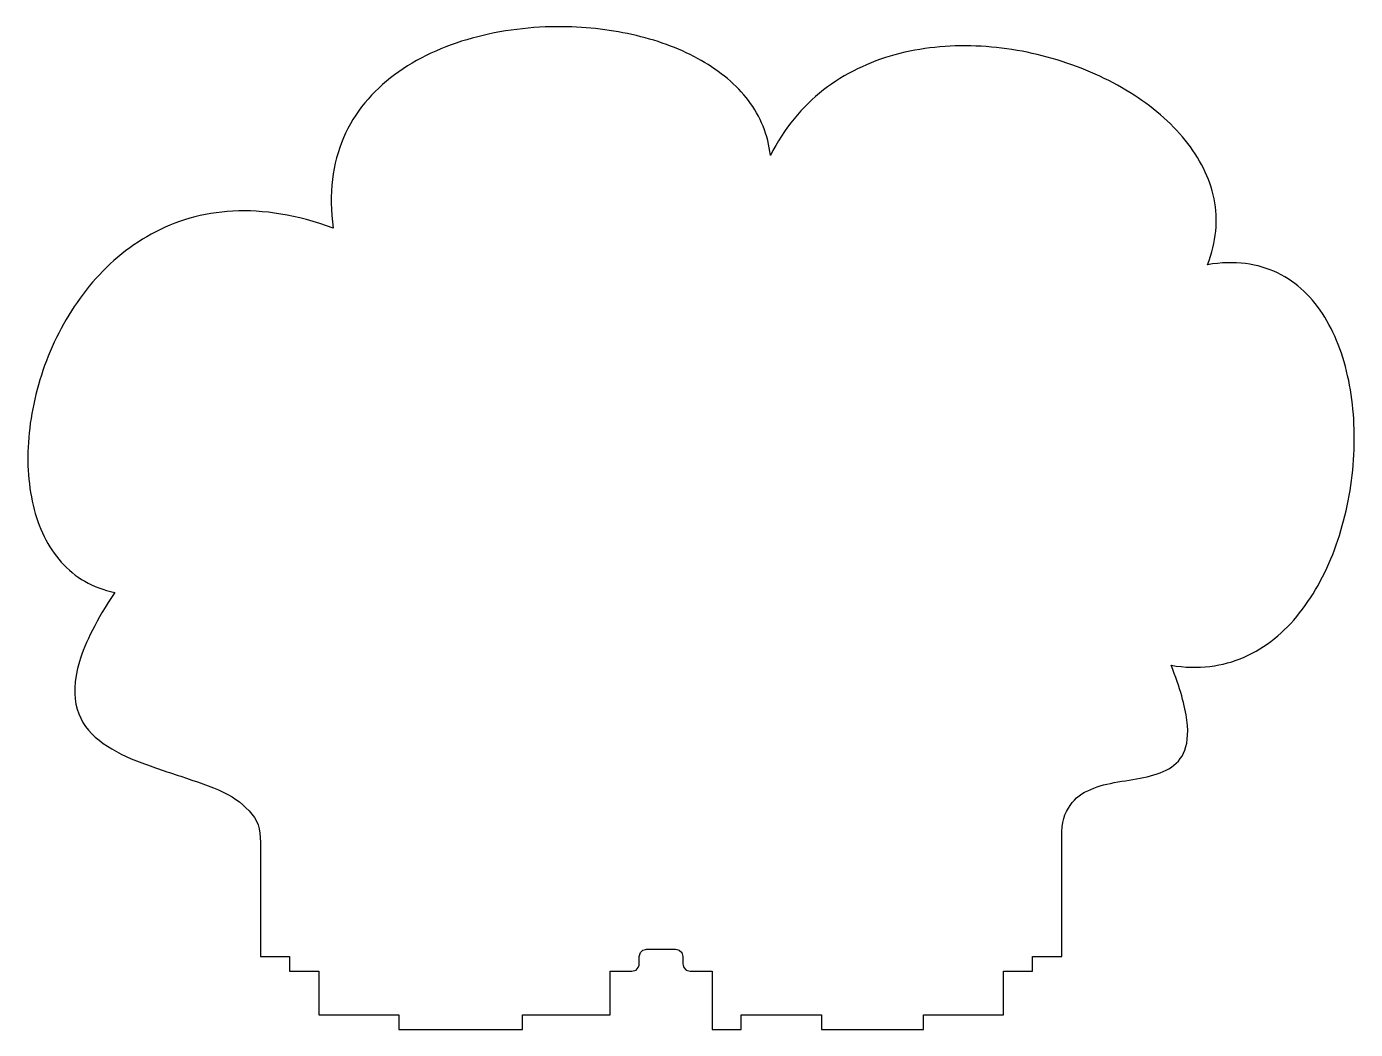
# Model space of a CAD drawing. Extents: x 3 to 185, y 122 to 260.
import ezdxf

# ---------------------------------------------------------------- set-up
doc = ezdxf.new("R2010")
doc.units = 0
doc.layers.add('Layer_1', color=7, linetype='CONTINUOUS')

msp = doc.modelspace()

# ---------------------------------------------------------------- linework, layer by layer
at = {"layer": 'Layer_1', "color": 7}
for p, q in [((76.457349, 259.683416), (76.457349, 259.683416)), ((35.000001, 147.000117), (35.000001, 131.999999)), ((144.999753, 131.999877), (144.999753, 146.999995)), ((35.000001, 131.999999), (38.999757, 131.999999)), ((38.999757, 131.999999), (38.999757, 130.000122)), ((86.999857, 130.9998), (86.999857, 132.000255)), ((87.999796, 133.000192), (92.000069, 133.000192)), ((93.000006, 132.000255), (93.000006, 130.9998)), ((140.999999, 130), (140.999999, 131.999877)), ((140.999999, 131.999877), (144.999753, 131.999877)), ((38.999757, 130.000122), (42.999958, 129.99986)), ((42.999958, 129.99986), (42.999958, 124.000226)), ((83.0001, 124.000226), (83.0001, 129.99986)), ((83.0001, 129.99986), (85.999917, 129.99986)), ((93.999946, 129.99986), (96.999762, 129.99986)), ((96.999762, 129.99986), (96.999762, 121.999831)), ((136.999904, 129.99986), (140.999999, 130)), ((136.999904, 124.000226), (136.999904, 129.99986)), ((42.999958, 124.000226), (53.999804, 124.000226)), ((53.999804, 124.000226), (53.999804, 121.999831)), ((70.999799, 121.999831), (70.999799, 124.000226)), ((70.999799, 124.000226), (83.0001, 124.000226)), ((101.000035, 121.999831), (101.000035, 124.000226)), ((101.000035, 124.000226), (111.99988, 124.000226)), ((111.99988, 124.000226), (111.99988, 121.999831)), ((126.000059, 121.999831), (126.000059, 124.000226)), ((126.000059, 124.000226), (136.999904, 124.000226)), ((53.999804, 121.999831), (70.999799, 121.999831)), ((96.999762, 121.999831), (101.000035, 121.999831)), ((111.99988, 121.999831), (126.000059, 121.999831))]:
    msp.add_line(p, q, dxfattribs=at)
for points in [[(70.177453, 259.32241), (68.10118, 259.06178), (66.055469, 258.659806), (64.08094, 258.113365)], [(76.457349, 259.683416), (74.360563, 259.702334), (72.253725, 259.583044), (70.177453, 259.32241)], [(81.625547, 259.353512), (79.925118, 259.557178), (78.194685, 259.667739), (76.457349, 259.683416)], [(86.613716, 258.464981), (84.9964, 258.853077), (83.325977, 259.149847), (81.625547, 259.353512)], [(64.08094, 258.113365), (62.10641, 257.566926), (60.203061, 256.87602), (58.411506, 256.037524)], [(91.283241, 257.028494), (89.795243, 257.597462), (88.231032, 258.076884), (86.613716, 258.464981)], [(58.411506, 256.037524), (56.619952, 255.199025), (54.940194, 254.212933), (53.412844, 253.076125)], [(95.495514, 255.054724), (94.183032, 255.80101), (92.771242, 256.459526), (91.283241, 257.028494)], [(122.10916, 255.828363), (118.554475, 254.851807), (115.214631, 253.269778), (112.294711, 250.994391)], [(133.212666, 257.029515), (129.433374, 257.176007), (125.663845, 256.804921), (122.10916, 255.828363)], [(144.374768, 255.125198), (140.78102, 256.218954), (136.991961, 256.883024), (133.212666, 257.029515)], [(99.111915, 252.554342), (98.02116, 253.474386), (96.807992, 254.30844), (95.495514, 255.054724)], [(154.364995, 250.642754), (151.366951, 252.507995), (147.968516, 254.03144), (144.374768, 255.125198)], [(53.412844, 253.076125), (51.885497, 251.939313), (50.510561, 250.651785), (49.328654, 249.210411)], [(101.993839, 249.538024), (101.171011, 250.628268), (100.202671, 251.634301), (99.111915, 252.554342)], [(112.294711, 250.994391), (109.37479, 248.719003), (106.87479, 245.750257), (104.999791, 242.000256)], [(161.952877, 244.109533), (159.960692, 246.570476), (157.363039, 248.777513), (154.364995, 250.642754)], [(49.328654, 249.210411), (48.146744, 247.769038), (47.157862, 246.17382), (46.402624, 244.421633)], [(104.002667, 246.016438), (103.493976, 247.273325), (102.816664, 248.447779), (101.993839, 249.538024)], [(104.999791, 242.000256), (104.851437, 243.42023), (104.51136, 244.759551), (104.002667, 246.016438)], [(46.402624, 244.421633), (45.647385, 242.669443), (45.12579, 240.760281), (44.878452, 238.691025)], [(165.907951, 236.052878), (165.331778, 238.933741), (163.945063, 241.648588), (161.952877, 244.109533)], [(44.878452, 238.691025), (44.631117, 236.621767), (44.658039, 234.392411), (44.999835, 231.999834)], [(164.999745, 227.000138), (166.249745, 230.125137), (166.484121, 233.172015), (165.907951, 236.052878)], [(31.22885, 234.357537), (27.05663, 234.13925), (23.310963, 233.001682), (20.017167, 231.199523)], [(44.999835, 231.999834), (39.999835, 233.87482), (35.401067, 234.57582), (31.22885, 234.357537)], [(20.017167, 231.199523), (16.72337, 229.397366), (13.881445, 226.930624), (11.516712, 224.053992)], [(174.628665, 225.867314), (171.952876, 227.156383), (168.749745, 227.625137), (164.999745, 227.000138)], [(181.093542, 219.812597), (179.452903, 222.46886), (177.304454, 224.578246), (174.628665, 225.867314)], [(11.516712, 224.053992), (9.151978, 221.177363), (7.264436, 217.890844), (5.879406, 214.449136)], [(184.511561, 210.476618), (183.867013, 213.953196), (182.734183, 217.156334), (181.093542, 219.812597)], [(5.879406, 214.449136), (4.494376, 211.007428), (3.611857, 207.410531), (3.257172, 203.913145)], [(184.999898, 199.500008), (185.312378, 203.250025), (185.15611, 207.000041), (184.511561, 210.476618)], [(3.257172, 203.913145), (2.902485, 200.415758), (3.075632, 197.017881), (3.801931, 193.974215)], [(182.675737, 188.523399), (183.906187, 191.999976), (184.687417, 195.749992), (184.999898, 199.500008)], [(3.801931, 193.974215), (4.528229, 190.930546), (5.807681, 188.241088), (7.665605, 186.160534)], [(177.656252, 179.18742), (179.765614, 181.843683), (181.445284, 185.046821), (182.675737, 188.523399)], [(7.665605, 186.160534), (9.52353, 184.079983), (11.959927, 182.608339), (15.000118, 182.000303)], [(15.000118, 182.000303), (12.500147, 178.250321), (10.953295, 175.125327), (10.160343, 172.498375)], [(170.058631, 173.132703), (173.007843, 174.421771), (175.546893, 176.531156), (177.656252, 179.18742)], [(10.160343, 172.498375), (9.367392, 169.871419), (9.328341, 167.742505), (9.843975, 165.984677)], [(160.000051, 171.999879), (163.750051, 171.37488), (167.109421, 171.843634), (170.058631, 173.132703)], [(162.183649, 164.445194), (161.937552, 166.406129), (161.250051, 168.87488), (160.000051, 171.999879)], [(9.843975, 165.984677), (10.359609, 164.226849), (11.429926, 162.840109), (12.855711, 161.697506)], [(161.718813, 159.937384), (162.234433, 161.031132), (162.429744, 162.484255), (162.183649, 164.445194)], [(12.855711, 161.697506), (14.281496, 160.554903), (16.062747, 159.656436), (18.000249, 158.875159)], [(18.000249, 158.875159), (19.937751, 158.093879), (22.031503, 157.429783), (24.082287, 156.755923)], [(159.332102, 157.585828), (160.367256, 158.109264), (161.203191, 158.843636), (161.718813, 159.937384)], [(155.750078, 156.499894), (157.062578, 156.749893), (158.296949, 157.062393), (159.332102, 157.585828)], [(24.082287, 156.755923), (26.133072, 156.082064), (28.14089, 155.398439), (29.906523, 154.578098)], [(148.140175, 154.56239), (149.280807, 155.156141), (150.351639, 155.515517), (151.699297, 155.788956)], [(151.699297, 155.788956), (153.046955, 156.062395), (154.437578, 156.249894), (155.750078, 156.499894)], [(29.906523, 154.578098), (31.672159, 153.757757), (32.759986, 152.800701), (33.842034, 151.579977)], [(145.65896, 151.929563), (146.35038, 153.140506), (146.999545, 153.968636), (148.140175, 154.56239)], [(33.842034, 151.579977), (34.924084, 150.359253), (34.999969, 148.875126), (35.000001, 147.000117)], [(144.999753, 146.999995), (144.999772, 149.125004), (144.967543, 150.718621), (145.65896, 151.929563)], [(86.999857, 132.000255), (86.999857, 133.000253), (87.999796, 133.000192), (87.999796, 133.000192)], [(92.000069, 133.000192), (92.000069, 133.000192), (93.000006, 133.000253), (93.000006, 132.000255)], [(85.999917, 129.99986), (86.999918, 129.99986), (86.999857, 130.9998), (86.999857, 130.9998)], [(93.000006, 130.9998), (93.000006, 130.9998), (92.999945, 129.99986), (93.999946, 129.99986)]]:
    msp.add_open_spline(points, degree=3, dxfattribs=at)

doc.saveas('drawing.dxf')
